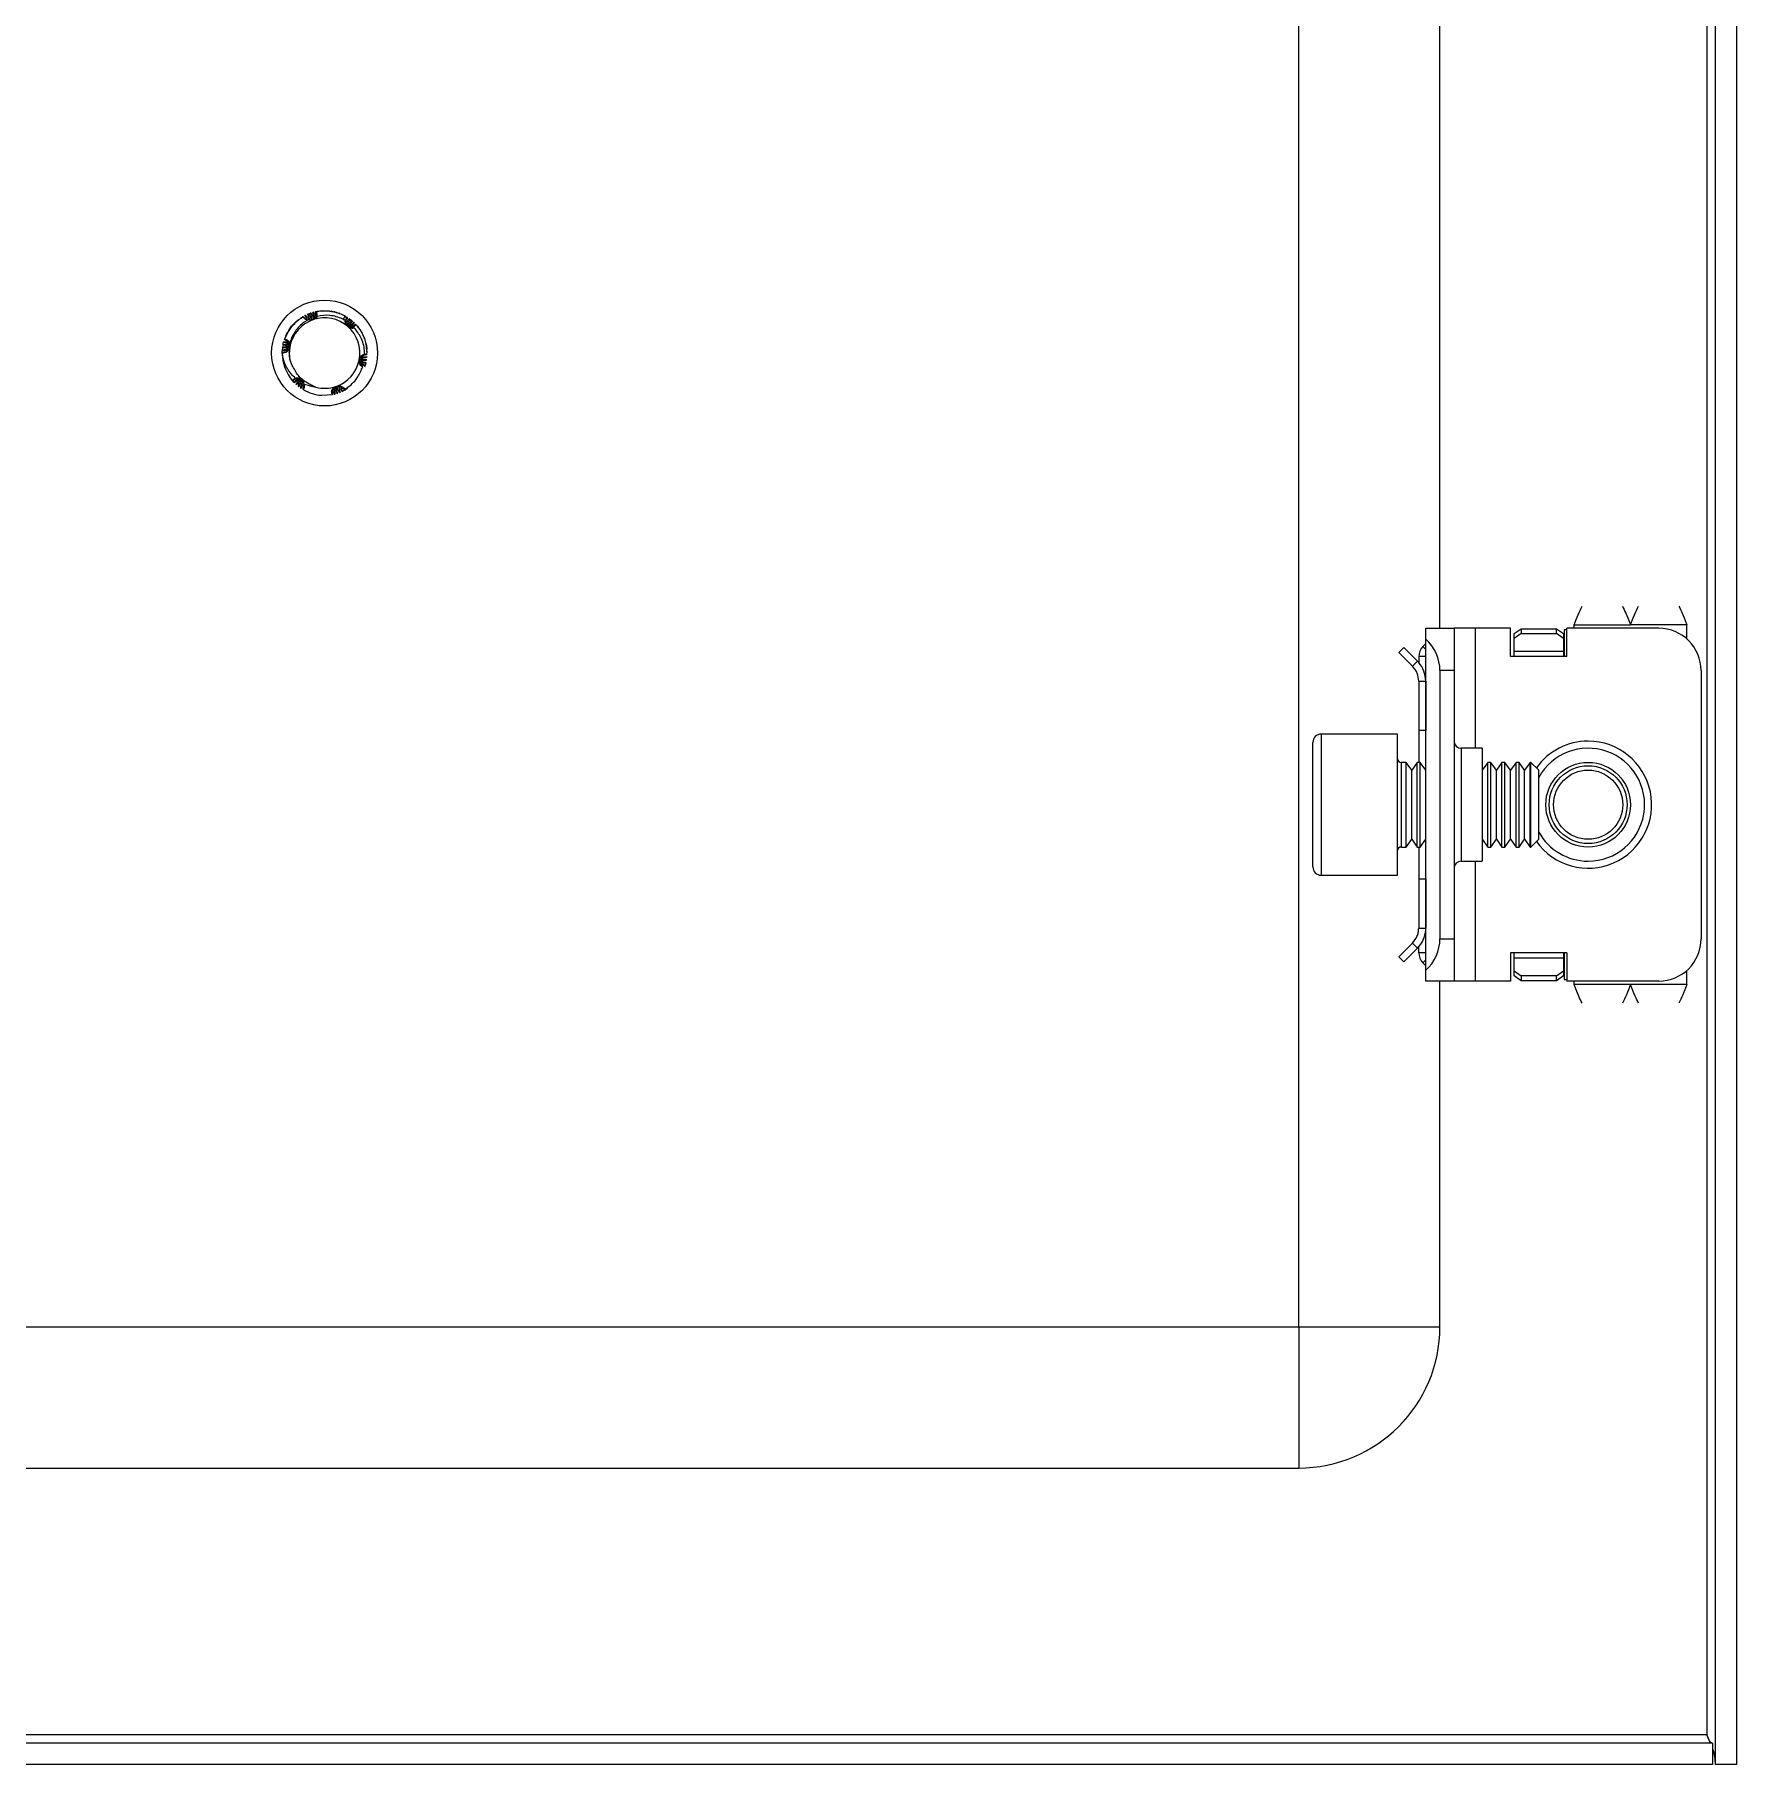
# Model space of a CAD drawing. Header units: millimetres. Extents: x 254 to 1192, y -979 to 1409.
# Drawn here: x 1071.4 to 1191.9, y -867 to -744.4 of the extents above; entities that cross this region are included whole.
import ezdxf

# ---------------------------------------------------------------- set-up
doc = ezdxf.new("R2010")
doc.units = ezdxf.units.MM

msp = doc.modelspace()

# ---------------------------------------------------------------- linework, layer by layer
at = {"color": 7, "linetype": 'Continuous', "lineweight": 25}
for p, q in [((1190.43, 1294.05), (1190.43, -866.95)), ((1191.93, 1294.05), (1191.93, -866.95)), ((1160.93, -835.95), (1160.93, 1263.05)), ((1170.93, -786.45), (1170.93, -111.45)), ((1091.33, -764.01), (1091.29, -764.02)), ((1092.47, -764), (1092.43, -763.99)), ((1092.65, -764.04), (1092.61, -764.03)), ((1092.83, -764.09), (1092.78, -764.08)), ((1093.01, -764.15), (1092.96, -764.13)), ((1093.36, -764.32), (1093.32, -764.29)), ((1093.36, -764.32), (1093.36, -764.42)), ((1093.36, -764.32), (1093.5, -764.43)), ((1093.54, -764.42), (1093.5, -764.39)), ((1093.71, -764.54), (1093.67, -764.51)), ((1093.71, -764.54), (1093.92, -764.72)), ((1093.87, -764.66), (1093.83, -764.63)), ((1094.02, -764.8), (1093.99, -764.77)), ((1089.09, -765.97), (1089.08, -766.01)), ((1089.15, -765.83), (1089.25, -765.65)), ((1089.16, -765.84), (1089.26, -765.65)), ((1089.66, -764.99), (1089.83, -764.86)), ((1094.16, -764.94), (1094.13, -764.91)), ((1094.74, -765.91), (1094.74, -765.9)), ((1088.94, -766.75), (1088.93, -766.8)), ((1088.93, -766.95), (1088.93, -766.95)), ((1088.94, -766.75), (1089, -766.44)), ((1088.96, -766.55), (1088.95, -766.6)), ((1088.99, -766.35), (1088.98, -766.39)), ((1089.04, -766.15), (1089.03, -766.2)), ((1094.8, -766.09), (1094.79, -766.05)), ((1094.85, -766.27), (1094.84, -766.22)), ((1094.89, -766.45), (1094.88, -766.41)), ((1094.93, -766.84), (1094.9, -767.08)), ((1094.91, -766.64), (1094.91, -766.6)), ((1094.92, -767.25), (1094.92, -767.2)), ((1094.93, -766.84), (1094.93, -766.79)), ((1094.93, -767.04), (1094.93, -766.99)), ((1089.64, -767.82), (1089.47, -767.41)), ((1094.85, -767.66), (1094.77, -767.89)), ((1094.79, -767.84), (1094.81, -767.8)), ((1094.85, -767.66), (1094.86, -767.61)), ((1094.89, -767.46), (1094.9, -767.41)), ((1089.77, -769.03), (1089.65, -768.9)), ((1089.66, -768.91), (1089.67, -768.93)), ((1089.77, -769.03), (1089.8, -769.07)), ((1089.91, -769.17), (1089.95, -769.2)), ((1090.07, -769.3), (1090.11, -769.33)), ((1090.24, -769.43), (1090.28, -769.45)), ((1093.38, -769.58), (1093.15, -769.66)), ((1093.19, -769.67), (1093.24, -769.65)), ((1093.55, -769.47), (1093.35, -769.59)), ((1093.37, -769.51), (1093.42, -769.55)), ((1093.38, -769.58), (1093.42, -769.55)), ((1091.73, -769.94), (1092.48, -769.88)), ((1092.62, -769.87), (1092.67, -769.86)), ((1092.81, -769.82), (1092.86, -769.8)), ((1093, -769.75), (1093.05, -769.73)), ((1169.93, -786.45), (1171.93, -786.45)), ((1169.93, -787.22), (1169.93, -786.45)), ((1171.93, -786.45), (1171.93, -789.45)), ((1173.43, -786.45), (1171.93, -786.45)), ((1175.93, -786.45), (1173.43, -786.45)), ((1175.93, -788.45), (1175.93, -786.45)), ((1176.18, -786.83), (1176.68, -786.48)), ((1176.68, -786.83), (1176.18, -787.18)), ((1176.18, -787.18), (1176.18, -786.83)), ((1176.68, -786.48), (1176.68, -786.83)), ((1176.68, -786.48), (1179.18, -786.48)), ((1176.68, -786.83), (1179.18, -786.83)), ((1179.18, -786.83), (1179.18, -786.48)), ((1179.18, -786.48), (1179.68, -786.83)), ((1179.68, -787.18), (1179.18, -786.83)), ((1179.68, -786.83), (1179.68, -787.18)), ((1179.73, -786.57), (1179.73, -788.45)), ((1179.93, -786.57), (1179.73, -786.57)), ((1179.93, -788.45), (1179.93, -786.45)), ((1186.43, -786.45), (1179.93, -786.45)), ((1180.43, -786.45), (1180.43, -786.2)), ((1188.43, -787.22), (1188.43, -786.2)), ((1168.37, -787.81), (1168.02, -788.17)), ((1169.34, -788.79), (1168.37, -787.81)), ((1169.72, -787.74), (1169.93, -787.54)), ((1169.93, -810.69), (1169.93, -787.22)), ((1176.18, -788.1), (1176.18, -787.18)), ((1179.68, -787.18), (1179.68, -788.1)), ((1168.99, -789.14), (1168.02, -788.17)), ((1168.99, -789.14), (1169.34, -788.79)), ((1169.43, -788.45), (1169.43, -788.85)), ((1179.93, -788.45), (1175.93, -788.45)), ((1176.18, -788.45), (1176.18, -788.1)), ((1179.68, -788.1), (1179.68, -788.45)), ((1169.43, -790.2), (1169.93, -790.2)), ((1169.43, -790.2), (1169.43, -793.7)), ((1169.93, -790.2), (1169.93, -793.7)), ((1170.93, -789.45), (1170.93, -808.45)), ((1171.93, -789.45), (1171.93, -808.45)), ((1189.43, -789.45), (1189.43, -808.45)), ((1167.93, -793.95), (1162.53, -793.95)), ((1167.93, -796.26), (1167.93, -793.95)), ((1169.93, -793.7), (1169.43, -793.7)), ((1169.43, -793.7), (1169.43, -795.95)), ((1161.93, -796.58), (1161.93, -794.55)), ((1173.93, -794.95), (1172.43, -794.95)), ((1173.93, -794.95), (1173.93, -802.95)), ((1161.93, -803.35), (1161.93, -796.58)), ((1167.93, -803.95), (1167.93, -796.26)), ((1168.54, -795.95), (1168.18, -795.95)), ((1168.93, -796.51), (1168.54, -795.95)), ((1168.54, -801.48), (1168.54, -795.95)), ((1169.32, -795.95), (1168.93, -796.51)), ((1168.93, -801.01), (1168.93, -796.51)), ((1169.54, -795.95), (1169.32, -795.95)), ((1169.32, -801.48), (1169.32, -795.95)), ((1169.93, -796.51), (1169.54, -795.95)), ((1169.54, -801.48), (1169.54, -795.95)), ((1174.32, -795.95), (1173.93, -796.51)), ((1174.54, -795.95), (1174.32, -795.95)), ((1174.32, -801.48), (1174.32, -795.95)), ((1174.93, -796.51), (1174.54, -795.95)), ((1174.54, -801.48), (1174.54, -795.95)), ((1175.32, -795.95), (1174.93, -796.51)), ((1174.93, -801.01), (1174.93, -796.51)), ((1175.54, -795.95), (1175.32, -795.95)), ((1175.32, -801.48), (1175.32, -795.95)), ((1175.93, -796.51), (1175.54, -795.95)), ((1175.54, -801.48), (1175.54, -795.95)), ((1176.32, -795.95), (1175.93, -796.51)), ((1175.93, -801.01), (1175.93, -796.51)), ((1176.54, -795.95), (1176.32, -795.95)), ((1176.32, -801.48), (1176.32, -795.95)), ((1176.93, -796.51), (1176.54, -795.95)), ((1176.54, -801.48), (1176.54, -795.95)), ((1177.32, -795.95), (1176.93, -796.51)), ((1176.93, -801.01), (1176.93, -796.51)), ((1177.38, -795.95), (1177.32, -795.95)), ((1177.32, -801.48), (1177.32, -795.95)), ((1177.93, -796.51), (1177.38, -795.95)), ((1177.38, -797.33), (1177.38, -795.95)), ((1177.93, -797.63), (1177.93, -796.51)), ((1177.38, -801.95), (1177.38, -797.33)), ((1177.93, -801.4), (1177.93, -797.63)), ((1168.54, -801.95), (1168.93, -801.4)), ((1168.54, -801.95), (1168.54, -801.48)), ((1168.93, -801.4), (1168.93, -801.01)), ((1168.93, -801.4), (1169.32, -801.95)), ((1169.32, -801.95), (1169.32, -801.48)), ((1169.54, -801.95), (1169.93, -801.4)), ((1169.54, -801.95), (1169.54, -801.48)), ((1173.93, -801.4), (1174.32, -801.95)), ((1174.32, -801.95), (1174.32, -801.48)), ((1174.54, -801.95), (1174.93, -801.4)), ((1174.54, -801.95), (1174.54, -801.48)), ((1174.93, -801.4), (1174.93, -801.01)), ((1174.93, -801.4), (1175.32, -801.95)), ((1175.32, -801.95), (1175.32, -801.48)), ((1175.54, -801.95), (1175.93, -801.4)), ((1175.54, -801.95), (1175.54, -801.48)), ((1175.93, -801.4), (1175.93, -801.01)), ((1175.93, -801.4), (1176.32, -801.95)), ((1176.32, -801.95), (1176.32, -801.48)), ((1176.54, -801.95), (1176.93, -801.4)), ((1176.54, -801.95), (1176.54, -801.48)), ((1176.93, -801.4), (1176.93, -801.01)), ((1176.93, -801.4), (1177.32, -801.95)), ((1177.32, -801.95), (1177.32, -801.48)), ((1177.38, -801.95), (1177.93, -801.4)), ((1168.18, -801.95), (1168.54, -801.95)), ((1169.32, -801.95), (1169.54, -801.95)), ((1169.43, -801.95), (1169.43, -804.2)), ((1174.32, -801.95), (1174.54, -801.95)), ((1175.32, -801.95), (1175.54, -801.95)), ((1176.32, -801.95), (1176.54, -801.95)), ((1177.32, -801.95), (1177.38, -801.95)), ((1162.53, -803.95), (1167.93, -803.95)), ((1172.43, -802.95), (1173.93, -802.95)), ((1169.43, -804.2), (1169.93, -804.2)), ((1169.43, -804.2), (1169.43, -807.7)), ((1169.93, -804.2), (1169.93, -807.7)), ((1169.43, -807.7), (1169.93, -807.7)), ((1168.99, -808.76), (1168.02, -809.74)), ((1168.99, -808.76), (1169.34, -809.12)), ((1171.93, -808.45), (1171.93, -811.45)), ((1168.37, -810.09), (1168.02, -809.74)), ((1169.34, -809.12), (1168.37, -810.09)), ((1169.43, -809.45), (1169.43, -808.99)), ((1169.93, -810.37), (1169.72, -810.16)), ((1179.93, -809.45), (1175.93, -809.45)), ((1175.93, -809.45), (1175.93, -811.45)), ((1176.18, -809.8), (1176.18, -809.45)), ((1176.18, -810.72), (1176.18, -809.8)), ((1179.68, -809.45), (1179.68, -809.8)), ((1179.68, -809.8), (1179.68, -810.72)), ((1179.73, -809.45), (1179.73, -811.33)), ((1179.93, -809.45), (1179.93, -811.45)), ((1169.93, -811.45), (1169.93, -810.69)), ((1176.18, -810.72), (1176.68, -811.07)), ((1176.18, -811.07), (1176.18, -810.72)), ((1176.68, -811.43), (1176.18, -811.07)), ((1179.18, -811.07), (1176.68, -811.07)), ((1176.68, -811.07), (1176.68, -811.43)), ((1179.18, -811.07), (1179.68, -810.72)), ((1179.18, -811.43), (1179.18, -811.07)), ((1179.68, -811.07), (1179.18, -811.43)), ((1179.68, -810.72), (1179.68, -811.07)), ((1179.73, -811.33), (1179.93, -811.33)), ((1188.43, -811.7), (1188.43, -810.69)), ((1171.93, -811.45), (1169.93, -811.45)), ((1170.93, -835.95), (1170.93, -811.45)), ((1173.43, -811.45), (1171.93, -811.45)), ((1175.93, -811.45), (1173.43, -811.45)), ((1179.18, -811.43), (1176.68, -811.43)), ((1186.43, -811.45), (1179.93, -811.45)), ((1180.43, -811.7), (1180.43, -811.45)), ((976.93, -835.95), (1160.93, -835.95)), ((976.93, -845.95), (1160.93, -845.95)), ((1189.83, -864.85), (1190.07, -865.45)), ((1190.23, -865.45), (947.63, -865.45)), ((1190.23, -865.45), (1190.23, -866.95)), ((1190.23, -866.95), (947.63, -866.95)), ((1191.93, -866.95), (1190.43, -866.95))]:
    msp.add_line(p, q, dxfattribs=at)
at = {"color": 8, "linetype": 'Continuous', "lineweight": 18}
for p, q in [((1189.83, 1291.95), (1189.83, -864.85)), ((1173.43, -786.45), (1173.43, -794.95)), ((1180.43, -786.2), (1184.43, -786.2)), ((1188.43, -786.2), (1184.43, -786.2)), ((1169.93, -787.95), (1169.72, -787.74)), ((1169.93, -788.45), (1169.43, -788.45)), ((1179.68, -788.1), (1176.18, -788.1)), ((1171.93, -789.45), (1170.93, -789.45)), ((1162.53, -793.95), (1162.53, -796.26)), ((1172.43, -794.95), (1172.43, -802.95)), ((1162.53, -796.26), (1162.53, -803.95)), ((1168.18, -795.95), (1168.18, -801.95)), ((1173.43, -802.95), (1173.43, -811.45)), ((1170.93, -808.45), (1171.93, -808.45)), ((1169.93, -809.45), (1169.43, -809.45)), ((1169.93, -809.95), (1169.72, -810.16)), ((1176.18, -809.8), (1179.68, -809.8)), ((1184.43, -811.7), (1180.43, -811.7)), ((1188.43, -811.7), (1184.43, -811.7)), ((1160.93, -835.95), (1160.93, -845.95)), ((1160.93, -835.95), (1170.93, -835.95)), ((1189.83, -864.85), (948.03, -864.85))]:
    msp.add_line(p, q, dxfattribs=at)
at = {"color": 7, "linetype": 'Continuous', "lineweight": 25}
for centre, radius in [((1091.93, -766.95), 3.75), ((1181.43, -798.95), 3), ((1181.43, -798.95), 2.76), ((1181.43, -798.95), 2.45)]:
    msp.add_circle(centre, radius, dxfattribs=at)
for centre, radius, start, end in [((1091.93, -766.95), 2.5, 108.5944, 168.5944), ((1091.93, -766.95), 2.5, 48.5944, 108.5944), ((1091.93, -766.95), 2.5, 348.5944, 48.5944), ((1091.93, -766.95), 3, 180, 220.7437), ((1091.93, -766.95), 2.5, 168.5944, 190.5165), ((1091.93, -766.95), 2.5, 288.5944, 348.5944), ((1091.93, -766.95), 3, 239.9286, 266.2193), ((1091.93, -766.95), 2.5, 255.8881, 288.5944), ((1186.43, -789.45), 3, 0, 90), ((1170.43, -788.45), 1, 135, 180), ((1167.93, -789.45), 3, 360, 48.1897), ((1162.53, -794.55), 0.6, 90, 180), ((1172.43, -794.45), 0.5, 180, 270), ((1181.43, -798.95), 4, 270, 151.045), ((1168.18, -795.7), 0.25, 180, 270), ((1181.43, -798.95), 4, 208.955, 270), ((1168.18, -802.2), 0.25, 90, 180), ((1162.53, -803.35), 0.6, 180, 270), ((1172.43, -803.45), 0.5, 90, 180), ((1167.93, -808.45), 3, 311.8103, 0), ((1186.43, -808.45), 3, 270, 0), ((1170.43, -809.45), 1, 180, 225), ((1160.93, -835.95), 10, 270, 0)]:
    msp.add_arc(centre, radius, start, end, dxfattribs=at)
at = {"color": 8, "linetype": 'Continuous', "lineweight": 18}
for start, end in [(215.4622, 90), (90, 144.5378)]:
    msp.add_arc((1181.43, -798.95), 4.5, start, end, dxfattribs=at)
at = {"color": 7, "linetype": 'Continuous', "lineweight": 25}
for points, knots in [([(1089.09, -765.97), (1089.3, -765.55), (1089.62, -764.9), (1090.21, -764.5), (1090.41, -764.37)], [0, 0, 0, 0, 0.657042, 1, 1, 1, 1]), ([(1089.3, -765.56), (1089.33, -765.49), (1089.47, -765.15), (1089.78, -764.83), (1090.06, -764.61), (1090.1, -764.57)], [0, 0, 0, 0, 0.17549, 0.867074, 1, 1, 1, 1]), ([(1089.38, -765.43), (1089.4, -765.38), (1089.5, -765.08), (1089.75, -764.87), (1089.95, -764.7)], [0, 0, 0, 0, 0.171865, 1, 1, 1, 1]), ([(1090.77, -764.59), (1090.71, -764.63), (1090.38, -764.81), (1089.89, -765.28), (1089.58, -765.86), (1089.49, -766.2), (1089.48, -766.26)], [0, 0, 0, 0, 0.104785, 0.513079, 0.918136, 1, 1, 1, 1]), ([(1089.92, -764.72), (1089.92, -764.73), (1089.91, -764.74), (1089.9, -764.75), (1089.89, -764.75)], [0, 0, 0, 0, 0.485158, 1, 1, 1, 1]), ([(1090.07, -764.6), (1090.06, -764.6), (1090.05, -764.61), (1090.04, -764.62), (1090.03, -764.63)], [0, 0, 0, 0, 0.484546, 1, 1, 1, 1]), ([(1090.22, -764.48), (1090.22, -764.49), (1090.2, -764.5), (1090.19, -764.51), (1090.19, -764.51)], [0, 0, 0, 0, 0.482687, 1, 1, 1, 1]), ([(1090.22, -764.48), (1090.24, -764.48), (1090.28, -764.44), (1090.34, -764.42), (1090.38, -764.4)], [0, 0, 0, 0, 0.230751, 1, 1, 1, 1]), ([(1090.39, -764.37), (1090.39, -764.38), (1090.37, -764.39), (1090.36, -764.4), (1090.35, -764.4)], [0, 0, 0, 0, 0.480194, 1, 1, 1, 1]), ([(1090.39, -764.37), (1090.42, -764.39), (1090.48, -764.43), (1090.56, -764.5), (1090.59, -764.55), (1090.61, -764.57)], [0, 0, 0, 0, 0.362858, 0.693435, 1, 1, 1, 1]), ([(1090.75, -764.64), (1090.74, -764.63), (1090.7, -764.62), (1090.63, -764.59), (1090.56, -764.54), (1090.47, -764.47), (1090.43, -764.41), (1090.41, -764.37)], [0, 0, 0, 0, 0.084477, 0.253367, 0.470159, 0.686909, 1, 1, 1, 1]), ([(1090.57, -764.28), (1090.57, -764.28), (1090.55, -764.29), (1090.54, -764.29), (1090.53, -764.3)], [0, 0, 0, 0, 0.477867, 1, 1, 1, 1]), ([(1090.69, -764.58), (1090.68, -764.56), (1090.67, -764.51), (1090.64, -764.44), (1090.59, -764.36), (1090.55, -764.32), (1090.53, -764.3)], [0, 0, 0, 0, 0.1541827, 0.4625673, 0.7280914, 1, 1, 1, 1]), ([(1090.57, -764.28), (1090.6, -764.3), (1090.66, -764.34), (1090.72, -764.41), (1090.77, -764.49), (1090.8, -764.55), (1090.8, -764.59), (1090.8, -764.6)], [0, 0, 0, 0, 0.260762, 0.494805, 0.723794, 0.94279, 1, 1, 1, 1]), ([(1090.76, -764.19), (1090.75, -764.19), (1090.74, -764.2), (1090.72, -764.2), (1090.71, -764.21)], [0, 0, 0, 0, 0.4764859, 1, 1, 1, 1]), ([(1090.85, -764.6), (1090.85, -764.59), (1090.86, -764.53), (1090.84, -764.45), (1090.81, -764.36), (1090.77, -764.28), (1090.73, -764.23), (1090.71, -764.21)], [0, 0, 0, 0, 0.114393, 0.350182, 0.585971, 0.790611, 1, 1, 1, 1]), ([(1090.76, -764.19), (1090.78, -764.18), (1090.84, -764.15), (1090.91, -764.14), (1090.95, -764.13)], [0, 0, 0, 0, 0.3010252, 1, 1, 1, 1]), ([(1090.76, -764.19), (1090.79, -764.21), (1090.84, -764.26), (1090.9, -764.34), (1090.94, -764.42), (1090.95, -764.5), (1090.96, -764.57), (1090.95, -764.6), (1090.95, -764.61)], [0, 0, 0, 0, 0.218347, 0.41099, 0.598711, 0.777744, 0.945667, 1, 1, 1, 1]), ([(1091.13, -764.58), (1091.12, -764.59), (1091.07, -764.6), (1090.99, -764.61), (1090.9, -764.61), (1090.82, -764.6), (1090.78, -764.59), (1090.77, -764.59)], [0, 0, 0, 0, 0.099011, 0.388276, 0.61301, 0.895384, 1, 1, 1, 1]), ([(1090.95, -764.11), (1090.95, -764.12), (1090.93, -764.12), (1090.91, -764.13), (1090.91, -764.13)], [0, 0, 0, 0, 0.4765794, 1, 1, 1, 1]), ([(1090.98, -764.61), (1090.98, -764.61), (1091, -764.57), (1091, -764.5), (1091.01, -764.4), (1090.99, -764.3), (1090.96, -764.21), (1090.92, -764.16), (1090.91, -764.13)], [0, 0, 0, 0, 0.019058, 0.219488, 0.419831, 0.620151, 0.807785, 1, 1, 1, 1]), ([(1090.95, -764.11), (1090.98, -764.14), (1091.02, -764.19), (1091.07, -764.28), (1091.09, -764.36), (1091.1, -764.44), (1091.1, -764.51), (1091.09, -764.55), (1091.08, -764.57)], [0, 0, 0, 0, 0.213002, 0.396975, 0.575181, 0.744364, 0.902779, 1, 1, 1, 1]), ([(1091.15, -764.06), (1091.14, -764.06), (1091.12, -764.06), (1091.11, -764.07), (1091.1, -764.07)], [0, 0, 0, 0, 0.4789775, 1, 1, 1, 1]), ([(1091.11, -764.57), (1091.12, -764.54), (1091.14, -764.49), (1091.16, -764.4), (1091.16, -764.31), (1091.15, -764.2), (1091.12, -764.12), (1091.1, -764.07)], [0, 0, 0, 0, 0.147065, 0.321231, 0.495346, 0.669443, 1, 1, 1, 1]), ([(1091.4, -764.35), (1091.39, -764.36), (1091.37, -764.41), (1091.31, -764.49), (1091.22, -764.55), (1091.16, -764.57), (1091.13, -764.58)], [0, 0, 0, 0, 0.153621, 0.528305, 0.811762, 1, 1, 1, 1]), ([(1091.15, -764.06), (1091.17, -764.09), (1091.2, -764.14), (1091.23, -764.23), (1091.24, -764.31), (1091.24, -764.39), (1091.22, -764.47), (1091.2, -764.52), (1091.18, -764.56), (1091.17, -764.57)], [0, 0, 0, 0, 0.195461, 0.359649, 0.517607, 0.666788, 0.806268, 0.936243, 1, 1, 1, 1]), ([(1091.22, -764.51), (1091.22, -764.51), (1091.25, -764.47), (1091.29, -764.39), (1091.31, -764.27), (1091.32, -764.18), (1091.31, -764.1), (1091.29, -764.05), (1091.29, -764.02)], [0, 0, 0, 0, 0.001313, 0.309582, 0.493731, 0.677835, 0.837663, 1, 1, 1, 1]), ([(1091.25, -764.52), (1091.28, -764.5), (1091.33, -764.46), (1091.37, -764.4), (1091.39, -764.36), (1091.4, -764.35)], [0, 0, 0, 0, 0.41332, 0.833507, 1, 1, 1, 1]), ([(1091.33, -764.01), (1091.34, -764.04), (1091.37, -764.09), (1091.38, -764.18), (1091.38, -764.26), (1091.37, -764.33), (1091.34, -764.42), (1091.29, -764.48), (1091.26, -764.52)], [0, 0, 0, 0, 0.162579, 0.32416, 0.478216, 0.623372, 0.759205, 1, 1, 1, 1]), ([(1091.29, -764.03), (1091.31, -764.02), (1091.43, -763.98), (1091.56, -763.97), (1091.66, -763.96)], [0, 0, 0, 0, 0.169871, 1, 1, 1, 1]), ([(1091.33, -764.01), (1091.36, -764.01), (1091.68, -763.94), (1092.32, -763.93), (1092.98, -764.12), (1093.31, -764.29), (1093.38, -764.32)], [0, 0, 0, 0, 0.044285, 0.46488, 0.894202, 1, 1, 1, 1]), ([(1093.38, -764.63), (1093.31, -764.6), (1092.98, -764.42), (1092.32, -764.24), (1091.69, -764.28), (1091.4, -764.35), (1091.4, -764.35)], [0, 0, 0, 0, 0.102158, 0.551599, 0.99962, 1, 1, 1, 1]), ([(1091.76, -763.98), (1091.83, -763.97), (1092, -763.94), (1092.17, -763.96), (1092.27, -763.97)], [0, 0, 0, 0, 0.399625, 1, 1, 1, 1]), ([(1092.42, -764.01), (1092.48, -764.01), (1092.63, -764.02), (1092.77, -764.07), (1092.86, -764.1)], [0, 0, 0, 0, 0.353316, 1, 1, 1, 1]), ([(1093.3, -764.61), (1093.3, -764.6), (1093.3, -764.57), (1093.3, -764.5), (1093.33, -764.41), (1093.36, -764.35), (1093.38, -764.32)], [0, 0, 0, 0, 0.058255, 0.305509, 0.64716, 1, 1, 1, 1]), ([(1093.38, -764.63), (1093.4, -764.61), (1093.44, -764.56), (1093.48, -764.48), (1093.49, -764.42), (1093.5, -764.39)], [0, 0, 0, 0, 0.351509, 0.671861, 1, 1, 1, 1]), ([(1093.58, -765.08), (1093.57, -765.07), (1093.54, -765.03), (1093.49, -764.97), (1093.44, -764.89), (1093.4, -764.8), (1093.38, -764.71), (1093.38, -764.66), (1093.38, -764.63)], [0, 0, 0, 0, 0.066273, 0.267344, 0.423096, 0.618734, 0.814089, 1, 1, 1, 1]), ([(1093.54, -764.42), (1093.54, -764.46), (1093.53, -764.52), (1093.5, -764.62), (1093.46, -764.7), (1093.42, -764.75), (1093.4, -764.77), (1093.4, -764.77)], [0, 0, 0, 0, 0.275174, 0.5228455, 0.7652252, 0.9970202, 1, 1, 1, 1]), ([(1093.41, -764.82), (1093.42, -764.81), (1093.47, -764.79), (1093.53, -764.74), (1093.59, -764.67), (1093.64, -764.59), (1093.66, -764.53), (1093.67, -764.51)], [0, 0, 0, 0, 0.0849649, 0.3293377, 0.5737157, 0.7844106, 1, 1, 1, 1]), ([(1093.71, -764.54), (1093.7, -764.57), (1093.69, -764.64), (1093.65, -764.73), (1093.6, -764.81), (1093.54, -764.86), (1093.49, -764.9), (1093.46, -764.91), (1093.46, -764.92)], [0, 0, 0, 0, 0.222831, 0.420099, 0.612409, 0.79585, 0.967895, 1, 1, 1, 1]), ([(1093.47, -764.94), (1093.47, -764.94), (1093.51, -764.94), (1093.57, -764.91), (1093.66, -764.85), (1093.73, -764.79), (1093.79, -764.72), (1093.82, -764.66), (1093.83, -764.63)], [0, 0, 0, 0, 0.002693, 0.20821, 0.413641, 0.619057, 0.807274, 1, 1, 1, 1]), ([(1093.87, -764.66), (1093.86, -764.7), (1093.84, -764.76), (1093.79, -764.85), (1093.74, -764.91), (1093.67, -764.96), (1093.61, -765), (1093.57, -765), (1093.56, -765.01)], [0, 0, 0, 0, 0.219212, 0.409339, 0.593597, 0.768568, 0.932394, 1, 1, 1, 1]), ([(1093.57, -765.03), (1093.61, -765.02), (1093.67, -765.01), (1093.76, -764.97), (1093.85, -764.92), (1093.93, -764.85), (1093.97, -764.8), (1093.99, -764.77)], [0, 0, 0, 0, 0.190996, 0.383798, 0.576553, 0.78528, 1, 1, 1, 1]), ([(1094.02, -764.8), (1094.01, -764.83), (1093.98, -764.89), (1093.92, -764.97), (1093.85, -765.02), (1093.78, -765.06), (1093.71, -765.09), (1093.67, -765.09), (1093.64, -765.09)], [0, 0, 0, 0, 0.211659, 0.390361, 0.562352, 0.724819, 0.876696, 1, 1, 1, 1]), ([(1089.46, -766.31), (1089.45, -766.3), (1089.43, -766.26), (1089.38, -766.19), (1089.31, -766.12), (1089.23, -766.07), (1089.16, -766.03), (1089.11, -766.02), (1089.08, -766.01)], [0, 0, 0, 0, 0.076151, 0.276704, 0.47712, 0.677473, 0.837574, 1, 1, 1, 1]), ([(1089.09, -765.97), (1089.12, -765.97), (1089.18, -765.98), (1089.26, -766.01), (1089.33, -766.05), (1089.39, -766.11), (1089.43, -766.17), (1089.46, -766.23), (1089.49, -766.28), (1089.49, -766.32), (1089.49, -766.33)], [0, 0, 0, 0, 0.1540267, 0.3070949, 0.4528616, 0.5901228, 0.718565, 0.8388555, 0.9524699, 1, 1, 1, 1]), ([(1089.17, -765.84), (1089.18, -765.78), (1089.21, -765.65), (1089.28, -765.54), (1089.31, -765.48)], [0, 0, 0, 0, 0.4624819, 1, 1, 1, 1]), ([(1089.66, -764.99), (1089.66, -764.99), (1089.64, -765.01), (1089.63, -765.03), (1089.62, -765.04)], [0, 0, 0, 0, 0.296796, 1, 1, 1, 1]), ([(1089.79, -764.85), (1089.78, -764.86), (1089.77, -764.87), (1089.76, -764.88), (1089.76, -764.88)], [0, 0, 0, 0, 0.4842322, 1, 1, 1, 1]), ([(1094.03, -765.16), (1094.03, -765.16), (1094, -765.17), (1093.95, -765.19), (1093.86, -765.2), (1093.75, -765.18), (1093.65, -765.13), (1093.6, -765.09), (1093.58, -765.08)], [0, 0, 0, 0, 0.045866, 0.230744, 0.387461, 0.658246, 0.861978, 1, 1, 1, 1]), ([(1093.66, -765.11), (1093.67, -765.11), (1093.74, -765.11), (1093.84, -765.09), (1093.95, -765.05), (1094.04, -764.99), (1094.09, -764.94), (1094.13, -764.91)], [0, 0, 0, 0, 0.046579, 0.362688, 0.551736, 0.740753, 1, 1, 1, 1]), ([(1093.67, -765.14), (1093.7, -765.15), (1093.76, -765.17), (1093.85, -765.18), (1093.94, -765.18), (1094, -765.16), (1094.03, -765.16)], [0, 0, 0, 0, 0.251795, 0.502165, 0.752314, 1, 1, 1, 1]), ([(1094.16, -764.94), (1094.14, -764.96), (1094.11, -765.01), (1094.04, -765.07), (1093.97, -765.12), (1093.9, -765.14), (1093.83, -765.16), (1093.76, -765.16), (1093.72, -765.15), (1093.71, -765.15)], [0, 0, 0, 0, 0.169226, 0.337427, 0.497935, 0.649179, 0.790582, 0.922688, 1, 1, 1, 1]), ([(1094.77, -766.99), (1094.76, -766.92), (1094.75, -766.52), (1094.57, -765.85), (1094.2, -765.38), (1094.03, -765.16)], [0, 0, 0, 0, 0.108003, 0.585763, 1, 1, 1, 1]), ([(1094.16, -764.94), (1094.28, -765.09), (1094.56, -765.44), (1094.85, -766.1), (1094.9, -766.61), (1094.93, -766.86)], [0, 0, 0, 0, 0.274163, 0.639603, 1, 1, 1, 1]), ([(1094.24, -765.07), (1094.28, -765.11), (1094.42, -765.24), (1094.51, -765.42), (1094.58, -765.54)], [0, 0, 0, 0, 0.288707, 1, 1, 1, 1]), ([(1094.62, -765.65), (1094.64, -765.68), (1094.73, -765.82), (1094.77, -765.98), (1094.81, -766.11)], [0, 0, 0, 0, 0.192577, 1, 1, 1, 1]), ([(1089.42, -766.66), (1089.41, -766.68), (1089.4, -766.71), (1089.36, -766.76), (1089.3, -766.81), (1089.24, -766.86), (1089.16, -766.91), (1089.08, -766.93), (1089, -766.95), (1088.95, -766.95), (1088.93, -766.95)], [0, 0, 0, 0, 0.060221, 0.18113, 0.301988, 0.42281, 0.589437, 0.75603, 0.87711, 1, 1, 1, 1]), ([(1088.93, -766.96), (1088.93, -766.91), (1088.93, -766.83), (1088.94, -766.76), (1088.95, -766.73)], [0, 0, 0, 0, 0.659859, 1, 1, 1, 1]), ([(1089.29, -766.82), (1089.26, -766.81), (1089.2, -766.79), (1089.11, -766.78), (1089.02, -766.78), (1088.96, -766.8), (1088.93, -766.8)], [0, 0, 0, 0, 0.237597, 0.516729, 0.755527, 1, 1, 1, 1]), ([(1088.93, -766.96), (1088.96, -766.94), (1089.02, -766.91), (1089.12, -766.88), (1089.18, -766.88), (1089.2, -766.88)], [0, 0, 0, 0, 0.371226, 0.708872, 1, 1, 1, 1]), ([(1089.86, -768.73), (1089.84, -768.71), (1089.59, -768.49), (1089.24, -768.03), (1089, -767.42), (1088.95, -767.07), (1088.93, -766.95)], [0, 0, 0, 0, 0.050685, 0.485619, 0.826643, 1, 1, 1, 1]), ([(1088.94, -766.75), (1088.97, -766.74), (1089.03, -766.71), (1089.13, -766.69), (1089.22, -766.69), (1089.3, -766.71), (1089.35, -766.73), (1089.37, -766.74)], [0, 0, 0, 0, 0.235039, 0.445532, 0.651268, 0.847853, 1, 1, 1, 1]), ([(1089.39, -766.71), (1089.37, -766.69), (1089.32, -766.65), (1089.23, -766.61), (1089.13, -766.59), (1089.04, -766.58), (1088.98, -766.59), (1088.95, -766.6)], [0, 0, 0, 0, 0.189173, 0.404697, 0.62022, 0.807935, 1, 1, 1, 1]), ([(1088.96, -766.55), (1088.99, -766.54), (1089.06, -766.52), (1089.15, -766.51), (1089.24, -766.52), (1089.32, -766.54), (1089.39, -766.57), (1089.42, -766.6), (1089.43, -766.61)], [0, 0, 0, 0, 0.214065, 0.402363, 0.585629, 0.760234, 0.923894, 1, 1, 1, 1]), ([(1089.45, -766.6), (1089.44, -766.59), (1089.41, -766.55), (1089.35, -766.5), (1089.26, -766.45), (1089.17, -766.41), (1089.08, -766.39), (1089.01, -766.39), (1088.98, -766.39)], [0, 0, 0, 0, 0.069872, 0.258455, 0.446951, 0.635422, 0.81547, 1, 1, 1, 1]), ([(1088.99, -766.35), (1089, -766.29), (1089.01, -766.21), (1089.05, -766.14), (1089.06, -766.12)], [0, 0, 0, 0, 0.657988, 1, 1, 1, 1]), ([(1088.99, -766.35), (1089.03, -766.34), (1089.09, -766.33), (1089.19, -766.33), (1089.27, -766.35), (1089.35, -766.39), (1089.41, -766.43), (1089.44, -766.47), (1089.45, -766.48)], [0, 0, 0, 0, 0.208898, 0.388587, 0.562428, 0.727295, 0.881578, 1, 1, 1, 1]), ([(1089.46, -766.45), (1089.44, -766.43), (1089.41, -766.39), (1089.35, -766.33), (1089.28, -766.28), (1089.2, -766.24), (1089.11, -766.21), (1089.06, -766.2), (1089.03, -766.2)], [0, 0, 0, 0, 0.137266, 0.30795, 0.478578, 0.649185, 0.822833, 1, 1, 1, 1]), ([(1089.04, -766.15), (1089.07, -766.15), (1089.13, -766.15), (1089.22, -766.16), (1089.3, -766.19), (1089.36, -766.24), (1089.42, -766.29), (1089.46, -766.34), (1089.48, -766.38), (1089.49, -766.4)], [0, 0, 0, 0, 0.165667, 0.330522, 0.488809, 0.638525, 0.778629, 0.909213, 1, 1, 1, 1]), ([(1089.42, -766.62), (1089.41, -766.73), (1089.4, -766.99), (1089.44, -767.25), (1089.47, -767.41)], [0, 0, 0, 0, 0.408521, 1, 1, 1, 1]), ([(1089.48, -766.46), (1089.48, -766.47), (1089.47, -766.51), (1089.45, -766.57), (1089.43, -766.61), (1089.42, -766.62)], [0, 0, 0, 0, 0.157682, 0.80304, 1, 1, 1, 1]), ([(1089.48, -766.26), (1089.49, -766.3), (1089.49, -766.36), (1089.48, -766.43), (1089.48, -766.46)], [0, 0, 0, 0, 0.544473, 1, 1, 1, 1]), ([(1094.38, -767.45), (1094.39, -767.42), (1094.41, -767.34), (1094.46, -767.24), (1094.53, -767.15), (1094.6, -767.09), (1094.67, -767.04), (1094.72, -767.01), (1094.76, -766.99), (1094.77, -766.99)], [0, 0, 0, 0, 0.125166, 0.336769, 0.488675, 0.640371, 0.791962, 0.943503, 1, 1, 1, 1]), ([(1094.92, -767.25), (1094.88, -767.26), (1094.82, -767.29), (1094.72, -767.3), (1094.63, -767.3), (1094.55, -767.28), (1094.49, -767.26), (1094.47, -767.24), (1094.47, -767.24)], [0, 0, 0, 0, 0.2279084, 0.430276, 0.6277069, 0.8161337, 0.9928401, 1, 1, 1, 1]), ([(1094.53, -767.15), (1094.54, -767.15), (1094.58, -767.18), (1094.65, -767.2), (1094.74, -767.22), (1094.83, -767.22), (1094.89, -767.21), (1094.92, -767.2)], [0, 0, 0, 0, 0.050156, 0.304513, 0.55888, 0.776903, 1, 1, 1, 1]), ([(1094.93, -767.04), (1094.9, -767.06), (1094.83, -767.09), (1094.74, -767.11), (1094.65, -767.12), (1094.6, -767.11), (1094.58, -767.11)], [0, 0, 0, 0, 0.293779, 0.558982, 0.818494, 1, 1, 1, 1]), ([(1094.7, -767.02), (1094.72, -767.02), (1094.77, -767.03), (1094.85, -767.02), (1094.9, -767), (1094.93, -766.99)], [0, 0, 0, 0, 0.236131, 0.613435, 1, 1, 1, 1]), ([(1094.82, -766.21), (1094.84, -766.25), (1094.9, -766.4), (1094.91, -766.56), (1094.92, -766.68)], [0, 0, 0, 0, 0.28291, 1, 1, 1, 1]), ([(1090.92, -769.18), (1090.85, -769.15), (1090.53, -768.99), (1090.02, -768.57), (1089.77, -768.07), (1089.64, -767.82)], [0, 0, 0, 0, 0.130652, 0.560007, 1, 1, 1, 1]), ([(1093.39, -769.5), (1093.47, -769.45), (1093.81, -769.22), (1094.3, -768.72), (1094.53, -768.16), (1094.63, -767.92)], [0, 0, 0, 0, 0.128781, 0.613629, 1, 1, 1, 1]), ([(1094.36, -767.52), (1094.37, -767.55), (1094.38, -767.61), (1094.42, -767.7), (1094.47, -767.77), (1094.53, -767.84), (1094.58, -767.89), (1094.62, -767.91), (1094.63, -767.92)], [0, 0, 0, 0, 0.182737, 0.363423, 0.543947, 0.724373, 0.904747, 1, 1, 1, 1]), ([(1094.63, -767.92), (1094.63, -767.92), (1094.6, -767.91), (1094.54, -767.88), (1094.48, -767.83), (1094.44, -767.78), (1094.4, -767.7), (1094.37, -767.6), (1094.37, -767.5), (1094.38, -767.45), (1094.38, -767.45)], [0, 0, 0, 0, 0.022761, 0.192243, 0.346896, 0.477535, 0.588677, 0.783334, 0.968624, 1, 1, 1, 1]), ([(1094.79, -767.84), (1094.76, -767.84), (1094.71, -767.84), (1094.62, -767.82), (1094.55, -767.78), (1094.48, -767.73), (1094.43, -767.68), (1094.4, -767.62), (1094.38, -767.58), (1094.37, -767.56)], [0, 0, 0, 0, 0.164802, 0.328662, 0.485343, 0.633184, 0.771489, 0.900657, 1, 1, 1, 1]), ([(1094.85, -767.66), (1094.81, -767.66), (1094.74, -767.67), (1094.65, -767.65), (1094.57, -767.63), (1094.5, -767.59), (1094.44, -767.54), (1094.41, -767.5), (1094.39, -767.48)], [0, 0, 0, 0, 0.207037, 0.38272, 0.55212, 0.712365, 0.86221, 1, 1, 1, 1]), ([(1094.39, -767.49), (1094.4, -767.51), (1094.42, -767.55), (1094.48, -767.62), (1094.55, -767.69), (1094.63, -767.74), (1094.72, -767.78), (1094.78, -767.79), (1094.81, -767.8)], [0, 0, 0, 0, 0.112687, 0.266978, 0.464332, 0.661607, 0.829157, 1, 1, 1, 1]), ([(1094.89, -767.46), (1094.85, -767.47), (1094.79, -767.48), (1094.69, -767.48), (1094.6, -767.47), (1094.52, -767.44), (1094.46, -767.4), (1094.42, -767.37), (1094.41, -767.35)], [0, 0, 0, 0, 0.205811, 0.38496, 0.558827, 0.724121, 0.878934, 1, 1, 1, 1]), ([(1094.42, -767.4), (1094.45, -767.42), (1094.49, -767.47), (1094.57, -767.53), (1094.66, -767.57), (1094.75, -767.6), (1094.82, -767.61), (1094.86, -767.61)], [0, 0, 0, 0, 0.183111, 0.381533, 0.579913, 0.787111, 1, 1, 1, 1]), ([(1094.45, -767.27), (1094.48, -767.29), (1094.53, -767.33), (1094.62, -767.37), (1094.71, -767.4), (1094.8, -767.42), (1094.86, -767.41), (1094.9, -767.41)], [0, 0, 0, 0, 0.19243, 0.403622, 0.614801, 0.805152, 1, 1, 1, 1]), ([(1094.8, -767.78), (1094.8, -767.81), (1094.79, -767.87), (1094.77, -767.92), (1094.75, -767.96)], [0, 0, 0, 0, 0.405617, 1, 1, 1, 1]), ([(1089.66, -768.91), (1089.67, -768.89), (1089.71, -768.84), (1089.77, -768.78), (1089.82, -768.75), (1089.86, -768.74), (1089.86, -768.73)], [0, 0, 0, 0, 0.315056, 0.630194, 0.945514, 1, 1, 1, 1]), ([(1090.22, -768.78), (1090.19, -768.77), (1090.13, -768.76), (1090.05, -768.76), (1089.97, -768.77), (1089.89, -768.79), (1089.78, -768.84), (1089.71, -768.89), (1089.67, -768.93)], [0, 0, 0, 0, 0.149407, 0.278563, 0.407661, 0.536722, 0.727045, 1, 1, 1, 1]), ([(1089.77, -769.03), (1089.78, -769.01), (1089.81, -768.95), (1089.87, -768.89), (1089.94, -768.84), (1090.01, -768.8), (1090.08, -768.78), (1090.16, -768.77), (1090.21, -768.78), (1090.23, -768.79)], [0, 0, 0, 0, 0.159446, 0.318034, 0.469983, 0.61348, 0.747649, 0.872856, 1, 1, 1, 1]), ([(1090.28, -768.83), (1090.28, -768.83), (1090.25, -768.83), (1090.18, -768.84), (1090.09, -768.86), (1090.01, -768.89), (1089.93, -768.93), (1089.86, -768.99), (1089.82, -769.04), (1089.8, -769.07)], [0, 0, 0, 0, 0.0182814, 0.1756388, 0.3328957, 0.4900969, 0.6472739, 0.8216323, 1, 1, 1, 1]), ([(1089.86, -768.73), (1089.88, -768.73), (1089.92, -768.72), (1090.01, -768.71), (1090.11, -768.72), (1090.2, -768.76), (1090.27, -768.81), (1090.36, -768.9), (1090.43, -769.02), (1090.45, -769.1), (1090.46, -769.14)], [0, 0, 0, 0, 0.073646, 0.169563, 0.351373, 0.438893, 0.519676, 0.682906, 0.8512, 1, 1, 1, 1]), ([(1089.91, -769.17), (1089.92, -769.14), (1089.95, -769.07), (1090, -769), (1090.06, -768.94), (1090.13, -768.89), (1090.21, -768.86), (1090.26, -768.84), (1090.29, -768.84), (1090.3, -768.84)], [0, 0, 0, 0, 0.198035, 0.367663, 0.531495, 0.686664, 0.831818, 0.981917, 1, 1, 1, 1]), ([(1090.36, -768.91), (1090.35, -768.91), (1090.31, -768.92), (1090.23, -768.94), (1090.14, -768.99), (1090.06, -769.05), (1090, -769.12), (1089.96, -769.17), (1089.95, -769.2)], [0, 0, 0, 0, 0.0505, 0.241124, 0.431653, 0.622154, 0.808692, 1, 1, 1, 1]), ([(1090.07, -769.3), (1090.08, -769.27), (1090.09, -769.2), (1090.14, -769.12), (1090.19, -769.04), (1090.25, -768.99), (1090.31, -768.95), (1090.36, -768.94), (1090.37, -768.93)], [0, 0, 0, 0, 0.209239, 0.392702, 0.571062, 0.740844, 0.899958, 1, 1, 1, 1]), ([(1090.42, -769.01), (1090.4, -769.03), (1090.34, -769.05), (1090.26, -769.11), (1090.2, -769.17), (1090.14, -769.25), (1090.12, -769.31), (1090.11, -769.33)], [0, 0, 0, 0, 0.172104, 0.391099, 0.610089, 0.802801, 1, 1, 1, 1]), ([(1090.24, -769.43), (1090.24, -769.39), (1090.25, -769.32), (1090.28, -769.23), (1090.33, -769.15), (1090.38, -769.09), (1090.42, -769.06), (1090.44, -769.05)], [0, 0, 0, 0, 0.240212, 0.454711, 0.664287, 0.864517, 1, 1, 1, 1]), ([(1090.47, -769.16), (1090.45, -769.18), (1090.4, -769.22), (1090.35, -769.29), (1090.3, -769.37), (1090.28, -769.43), (1090.28, -769.45)], [0, 0, 0, 0, 0.2282538, 0.5103507, 0.7523188, 1, 1, 1, 1]), ([(1090.41, -769.54), (1090.41, -769.5), (1090.41, -769.43), (1090.44, -769.34), (1090.46, -769.28), (1090.48, -769.25), (1090.48, -769.25)], [0, 0, 0, 0, 0.357139, 0.680979, 0.998183, 1, 1, 1, 1]), ([(1090.46, -769.14), (1090.47, -769.15), (1090.48, -769.2), (1090.49, -769.28), (1090.48, -769.37), (1090.47, -769.46), (1090.44, -769.52), (1090.43, -769.55)], [0, 0, 0, 0, 0.113604, 0.31095, 0.508229, 0.75166, 1, 1, 1, 1]), ([(1091.32, -769.38), (1091.04, -769.32), (1090.74, -769.27), (1090.47, -769.14), (1090.46, -769.14)], [0, 0, 0, 0, 0.965671, 1, 1, 1, 1]), ([(1091.32, -769.38), (1091.23, -769.34), (1091.09, -769.28), (1090.96, -769.21), (1090.92, -769.18)], [0, 0, 0, 0, 0.681733, 1, 1, 1, 1]), ([(1092.48, -769.88), (1092.47, -769.86), (1092.45, -769.81), (1092.43, -769.74), (1092.43, -769.65), (1092.45, -769.58), (1092.49, -769.5), (1092.55, -769.42), (1092.64, -769.35), (1092.7, -769.33), (1092.73, -769.32)], [0, 0, 0, 0, 0.098631, 0.238541, 0.378532, 0.49895, 0.601027, 0.777401, 0.9101, 1, 1, 1, 1]), ([(1092.63, -769.37), (1092.62, -769.37), (1092.59, -769.4), (1092.56, -769.46), (1092.51, -769.54), (1092.48, -769.63), (1092.47, -769.72), (1092.47, -769.81), (1092.47, -769.86), (1092.48, -769.88)], [0, 0, 0, 0, 0.036757, 0.196192, 0.355485, 0.51469, 0.719746, 0.882005, 1, 1, 1, 1]), ([(1092.62, -769.87), (1092.61, -769.84), (1092.58, -769.79), (1092.55, -769.71), (1092.54, -769.63), (1092.55, -769.55), (1092.58, -769.45), (1092.62, -769.39), (1092.65, -769.36)], [0, 0, 0, 0, 0.16279, 0.324686, 0.479688, 0.626058, 0.76302, 1, 1, 1, 1]), ([(1092.71, -769.34), (1092.7, -769.36), (1092.67, -769.41), (1092.64, -769.5), (1092.62, -769.6), (1092.62, -769.72), (1092.65, -769.81), (1092.67, -769.86)], [0, 0, 0, 0, 0.13286, 0.29106, 0.491007, 0.69089, 1, 1, 1, 1]), ([(1092.81, -769.82), (1092.79, -769.79), (1092.75, -769.74), (1092.71, -769.65), (1092.69, -769.57), (1092.69, -769.49), (1092.7, -769.41), (1092.71, -769.35), (1092.73, -769.33), (1092.74, -769.32)], [0, 0, 0, 0, 0.198483, 0.367712, 0.531083, 0.685778, 0.830503, 0.965152, 1, 1, 1, 1]), ([(1092.73, -769.32), (1092.74, -769.32), (1092.79, -769.3), (1092.87, -769.29), (1092.96, -769.29), (1093.05, -769.3), (1093.14, -769.33), (1093.22, -769.36), (1093.3, -769.41), (1093.35, -769.46), (1093.38, -769.49), (1093.39, -769.5)], [0, 0, 0, 0, 0.04296, 0.1733, 0.274263, 0.401081, 0.527716, 0.654259, 0.780759, 0.936852, 1, 1, 1, 1]), ([(1092.82, -769.3), (1092.82, -769.31), (1092.8, -769.35), (1092.78, -769.42), (1092.78, -769.52), (1092.78, -769.62), (1092.81, -769.72), (1092.84, -769.77), (1092.86, -769.8)], [0, 0, 0, 0, 0.043388, 0.23288, 0.422274, 0.611632, 0.803279, 1, 1, 1, 1]), ([(1093, -769.75), (1092.98, -769.73), (1092.93, -769.68), (1092.88, -769.6), (1092.85, -769.52), (1092.83, -769.43), (1092.83, -769.36), (1092.84, -769.31), (1092.84, -769.3)], [0, 0, 0, 0, 0.208724, 0.39105, 0.568219, 0.73683, 0.894853, 1, 1, 1, 1]), ([(1092.94, -769.29), (1092.94, -769.32), (1092.93, -769.38), (1092.94, -769.48), (1092.96, -769.58), (1093, -769.66), (1093.03, -769.71), (1093.05, -769.73)], [0, 0, 0, 0, 0.181695, 0.396783, 0.61186, 0.803681, 1, 1, 1, 1]), ([(1093.19, -769.67), (1093.17, -769.65), (1093.11, -769.61), (1093.05, -769.53), (1093.01, -769.45), (1092.98, -769.37), (1092.98, -769.32), (1092.97, -769.29)], [0, 0, 0, 0, 0.234253, 0.442787, 0.646465, 0.841043, 1, 1, 1, 1]), ([(1093.09, -769.31), (1093.09, -769.31), (1093.08, -769.35), (1093.1, -769.42), (1093.13, -769.51), (1093.18, -769.59), (1093.22, -769.63), (1093.24, -769.65)], [0, 0, 0, 0, 0.00279, 0.269575, 0.536371, 0.765499, 1, 1, 1, 1]), ([(1093.38, -769.58), (1093.35, -769.56), (1093.29, -769.52), (1093.22, -769.45), (1093.18, -769.39), (1093.16, -769.35), (1093.16, -769.34)], [0, 0, 0, 0, 0.319514, 0.608493, 0.891527, 1, 1, 1, 1]), ([(1180.43, -786.2), (1180.53, -785.96), (1180.72, -785.47), (1180.91, -785.08), (1181, -784.88)], [0, 0, 0, 0, 0.502065, 1, 1, 1, 1]), ([(1183.86, -784.89), (1183.94, -785.05), (1184.11, -785.39), (1184.3, -785.88), (1184.41, -786.16), (1184.43, -786.2)], [0, 0, 0, 0, 0.415483, 0.917152, 1, 1, 1, 1]), ([(1184.43, -786.2), (1184.53, -785.96), (1184.72, -785.47), (1184.91, -785.08), (1185, -784.88)], [0, 0, 0, 0, 0.502065, 1, 1, 1, 1]), ([(1187.86, -784.89), (1187.94, -785.05), (1188.11, -785.39), (1188.3, -785.88), (1188.41, -786.16), (1188.43, -786.2)], [0, 0, 0, 0, 0.415483, 0.917152, 1, 1, 1, 1]), ([(1169.43, -790.2), (1169.41, -790.01), (1169.38, -789.72), (1169.19, -789.37), (1169.06, -789.22), (1168.99, -789.14)], [0, 0, 0, 0, 0.4850424, 0.7384039, 1, 1, 1, 1]), ([(1169.93, -790.2), (1169.9, -789.96), (1169.85, -789.48), (1169.57, -789.02), (1169.37, -788.82), (1169.34, -788.79)], [0, 0, 0, 0, 0.461863, 0.923726, 1, 1, 1, 1]), ([(1168.99, -808.76), (1169.11, -808.61), (1169.29, -808.38), (1169.41, -808), (1169.42, -807.8), (1169.43, -807.7)], [0, 0, 0, 0, 0.485042, 0.738404, 1, 1, 1, 1]), ([(1169.34, -809.12), (1169.5, -808.93), (1169.8, -808.55), (1169.92, -808.02), (1169.93, -807.74), (1169.93, -807.7)], [0, 0, 0, 0, 0.4618628, 0.9237257, 1, 1, 1, 1]), ([(1181, -813.01), (1180.92, -812.86), (1180.75, -812.51), (1180.56, -812.02), (1180.45, -811.74), (1180.43, -811.7)], [0, 0, 0, 0, 0.415483, 0.917152, 1, 1, 1, 1]), ([(1184.43, -811.7), (1184.33, -811.95), (1184.14, -812.43), (1183.95, -812.83), (1183.86, -813.02)], [0, 0, 0, 0, 0.502065, 1, 1, 1, 1]), ([(1185, -813.01), (1184.92, -812.86), (1184.75, -812.51), (1184.56, -812.02), (1184.45, -811.74), (1184.43, -811.7)], [0, 0, 0, 0, 0.415483, 0.917152, 1, 1, 1, 1]), ([(1188.43, -811.7), (1188.33, -811.95), (1188.14, -812.43), (1187.95, -812.83), (1187.86, -813.02)], [0, 0, 0, 0, 0.502065, 1, 1, 1, 1]), ([(1190.23, -865.84), (1190.24, -865.86), (1190.39, -866.23), (1190.41, -866.6), (1190.43, -866.95)], [0, 0, 0, 0, 0.054097, 1, 1, 1, 1])]:
    msp.add_open_spline(points, degree=3, knots=knots, dxfattribs=at)
msp.add_open_spline([(1190.23, -865.45), (1190.2, -865.44), (1190.13, -865.42), (1190.03, -865.29), (1189.93, -865.09), (1189.86, -864.93), (1189.83, -864.85)], degree=3, dxfattribs=at)

doc.saveas('drawing.dxf')
